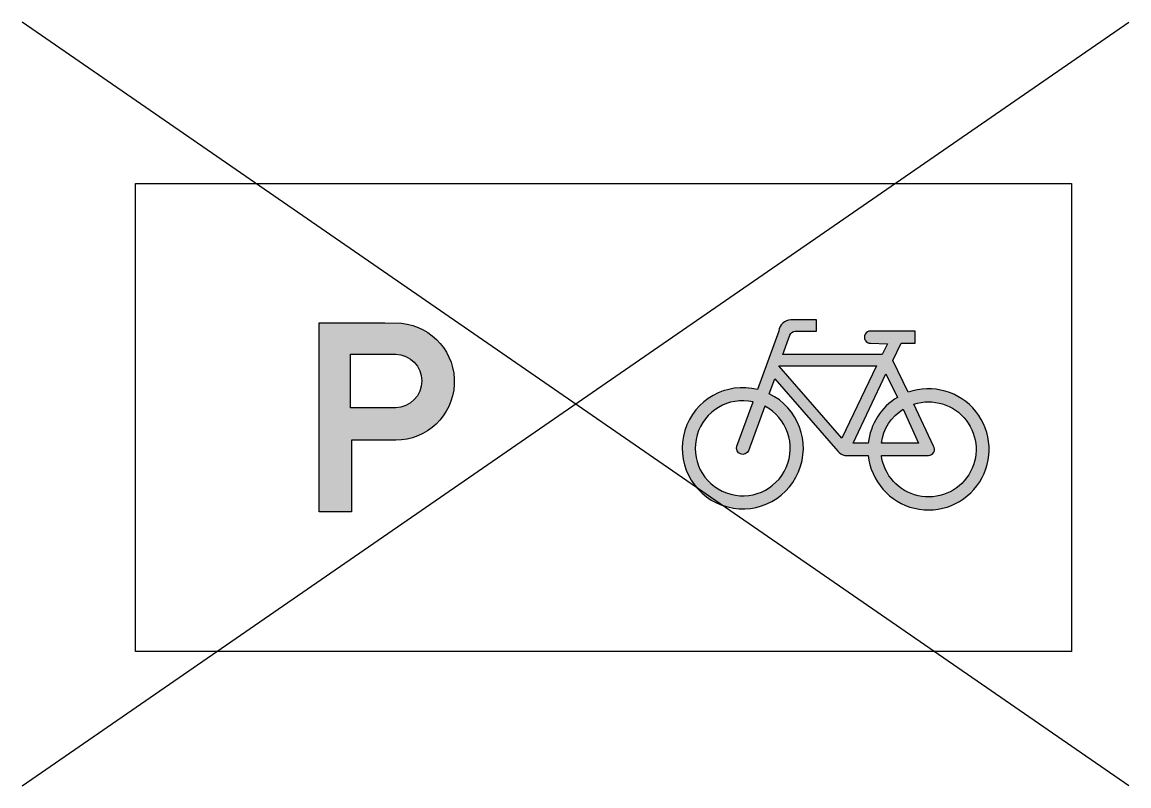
# Model space of a CAD drawing. Extents: x -0.85 to 7.43, y -4.51 to 1.21.
import ezdxf

# ---------------------------------------------------------------- set-up
doc = ezdxf.new("R2010")
doc.units = 0

msp = doc.modelspace()

# ---------------------------------------------------------------- hatches: boundary and pattern name
h = msp.add_hatch(color=256)
h.dxf.hatch_style = 1
edge = h.paths.add_edge_path(flags=16)
edge.add_line((1.608527140374775, -1.277173936835727), (1.945569120997959, -1.277173936835737))
edge.add_arc((1.940722828025068, -1.477173936835737), 0.2000587077724413, -88.61191096791072, 88.61191096790662, ccw=False)
edge.add_line((1.945569120997945, -1.677173936835738), (1.608527140374775, -1.677173936835727))
edge.add_line((1.608527140374775, -1.677173936835727), (1.608527140374775, -1.282646810824303))
edge.add_line((1.608527140374775, -1.282646810824303), (1.608527140374775, -1.277173936835727))
edge = h.paths.add_edge_path()
edge.add_line((1.945754695668938, -1.920637886199218), (1.614023743156352, -1.920637886199218))
edge.add_line((1.614023743156352, -1.920637886199218), (1.614023743156352, -2.456617957585298))
edge.add_line((1.614023743156352, -2.456617957585298), (1.373105313452328, -2.456617957585298))
edge.add_line((1.373105313452328, -2.456617957585298), (1.373105313452328, -1.043382042414702))
edge.add_line((1.373105313452328, -1.043382042414702), (1.863617925311502, -1.043382042414702))
edge.add_line((1.863617925311502, -1.043382042414702), (1.988814881090633, -1.045459422252341))
edge.add_arc((1.94519727167303, -1.481961912944912), 0.4386763274125062, -89.92719449634279, 84.29364879020079, ccw=False)
h = msp.add_hatch(color=256)
h.dxf.hatch_style = 1
edge = h.paths.add_edge_path(flags=16)
edge.add_line((4.705214700749806, -1.665501941572591), (4.583112761134387, -1.998739962389237))
edge.add_arc((4.540875542595031, -1.980814821326912), 0.04588347537017679, 160.0576154155972, 337.0040167910539, ccw=False)
edge.add_line((4.497743420555906, -1.96516511332811), (4.618005277559462, -1.633711702604912))
edge.add_arc((4.540875542594303, -1.980814821325145), 0.3555693617862873, 77.47186733483963, 422.4717478711703)
edge = h.paths.add_edge_path(flags=16)
edge.add_line((5.577676137918033, -2.033749842578592), (5.930402203412982, -2.033749842578592))
edge.add_arc((5.930402203413511, -1.988873414892735), 0.04487642768585665, 269.9999999993241, 391.8907920209112)
edge.add_line((5.968504830603308, -1.96516511332811), (5.820410359309449, -1.650744201022484))
edge.add_arc((5.930402203414348, -1.988873414893054), 0.3555693617880013, -172.74935987316292, 108.0194633416175, ccw=False)
edge = h.paths.add_edge_path(flags=16)
edge.add_line((5.741768329034912, -1.687465331924078), (5.854196949001846, -1.942303537270789))
edge.add_line((5.854196949001846, -1.942303537270789), (5.577895724692453, -1.942303537270789))
edge.add_arc((5.930402203413513, -1.988873414892972), 0.3555693617876345, 122.04006675203689, 172.4741957489427, ccw=False)
edge = h.paths.add_edge_path(flags=16)
edge.add_line((5.479632059619007, -1.942303537270789), (5.36648332077398, -1.942303537270789))
edge.add_line((5.36648332077398, -1.942303537270789), (5.610340134871322, -1.424107807015496))
edge.add_line((5.610340134871322, -1.424107807015496), (5.698156493647588, -1.599740524566682))
edge.add_arc((5.930402203414321, -1.988873414893332), 0.4531693679398757, 120.8299686483174, 174.1015953534007)
h.paths.add_polyline_path([(4.810184963599227, -1.363143603567397), (5.541755405924434, -1.363143603567397), (5.282657540931766, -1.904200909879562)], flags=16)
edge = h.paths.add_edge_path()
edge.add_line((4.739014285659451, -1.573256832158008), (4.779702861807692, -1.462210434137653))
edge.add_line((4.779702861807692, -1.462210434137653), (5.251626411383413, -2.001551633922153))
edge.add_arc((5.330201266475923, -1.932798635750677), 0.1044077708332861, 221.1859251514736, 255.2157594741351)
edge.add_line((5.303558510417972, -2.033749842578592), (5.479460319933068, -2.033749842578592))
edge.add_arc((5.93040220341378, -1.988873414893026), 0.4531693679397912, 185.6831975356873, 469.5806913409679)
edge.add_line((5.778529705268625, -1.561910629224181), (5.663683812956066, -1.32504097644524))
edge.add_line((5.663683812956066, -1.32504097644524), (5.724648016505071, -1.195492044016625))
edge.add_line((5.724648016505071, -1.195492044016625), (5.831335372674559, -1.195492044016625))
edge.add_line((5.831335372674559, -1.195492044016625), (5.831335372674559, -1.10404573870882))
edge.add_line((5.831335372674559, -1.10404573870882), (5.496032253270755, -1.10404573870882))
edge.add_arc((5.496032253270913, -1.149774243656775), 0.045728504947955, 90.0000000001981, 271.2397598906767)
edge.add_line((5.497021644514064, -1.195492044016625), (5.623473081581665, -1.200129873096577))
edge.add_line((5.623473081581665, -1.200129873096577), (5.584041135124721, -1.27931782379201))
edge.add_line((5.584041135124721, -1.27931782379201), (4.840667065357579, -1.27931782379201))
edge.add_line((4.840667065357579, -1.27931782379201), (4.894010743442323, -1.134527840568077))
edge.add_arc((4.938312156455402, -1.150849413799691), 0.04721238129675733, 97.54447615671131, 159.7751405503058, ccw=False)
edge.add_line((4.932113370630859, -1.10404573870882), (5.092144404919182, -1.10404573870882))
edge.add_line((5.092144404919182, -1.10404573870882), (5.092144404919182, -1.020219958664365))
edge.add_line((5.092144404919182, -1.020219958664365), (4.901631268907479, -1.020219958664365))
edge.add_arc((4.901631268906914, -1.112012651475138), 0.09179269281077285, 89.99999999964686, 175.0208942779392)
edge.add_line((4.810184963599227, -1.10404573870882), (4.651513870117242, -1.541358752394273))
edge.add_arc((4.540875542593049, -1.980814821330907), 0.4531693679438081, 75.86878075693059, 424.0727928920969)

# ---------------------------------------------------------------- linework, layer by layer
at = {"flags": 128}
for points in [[(-0.8482063011989709, -4.506276364037763), (7.428479263149271, 1.207262341903338)], [(7.428479263149271, -4.506276364037763), (-0.8482063011989709, 1.207262341903338)]]:
    msp.add_lwpolyline(points, dxfattribs=at)
at = {"color": 0, "linetype": 'ByBlock', "flags": 128}
msp.add_lwpolyline([(0, 0), (7, 0), (7, -3.5), (0, -3.5), (0, 0)], dxfattribs=at)
at = {"flags": 128}
for points in [[(1.945754695668938, -1.920637886199218), (1.614023743156352, -1.920637886199218), (1.614023743156352, -2.456617957585298), (1.373105313452328, -2.456617957585298), (1.373105313452328, -1.043382042414702), (1.863617925311502, -1.043382042414702), (1.988814881090633, -1.045459422252341, -0.9507976179882099)], [(1.608527140374775, -1.277173936835727), (1.945569120997959, -1.277173936835737, -0.9760620739977854), (1.945569120997945, -1.677173936835738), (1.608527140374775, -1.677173936835727), (1.608527140374775, -1.282646810824303)]]:
    msp.add_lwpolyline(points, format="xyb", close=True, dxfattribs=at)
at = {"linetype": 'Continuous', "elevation": -74.54347825589723}
for points in [[(4.739014285659451, -1.573256832158008), (4.779702861807692, -1.462210434137653), (5.251626411383413, -2.001551633922153, 0.1495840883061776), (5.303558510417972, -2.033749842578592), (5.479460319933068, -2.033749842578592, 2.899996631351257), (5.778529705268625, -1.561910629224181), (5.663683812956066, -1.32504097644524), (5.724648016505071, -1.195492044016625), (5.831335372674559, -1.195492044016625), (5.831335372674559, -1.10404573870882), (5.496032253270755, -1.10404573870882, 1.010877895799847), (5.497021644514064, -1.195492044016625), (5.623473081581665, -1.200129873096577), (5.584041135124721, -1.27931782379201), (4.840667065357579, -1.27931782379201), (4.894010743442323, -1.134527840568077, -0.2784087163074308), (4.932113370630859, -1.10404573870882), (5.092144404919182, -1.10404573870882), (5.092144404919182, -1.020219958664365), (4.901631268907479, -1.020219958664365, 0.3889836911688486), (4.810184963599227, -1.10404573870882), (4.651513870117242, -1.541358752394273, 19.41174459034469)], [(5.479632059619007, -1.942303537270789), (5.36648332077398, -1.942303537270789), (5.610340134871322, -1.424107807015496), (5.698156493647588, -1.599740524566682, 0.2367200021196105)], [(4.705214700749806, -1.665501941572591), (4.583112761134387, -1.998739962389237, -0.9737011700717217), (4.497743420555906, -1.96516511332811), (4.618005277559462, -1.633711702604912, 15.25692983063841)], [(5.577676137918033, -2.033749842578592), (5.930402203412982, -2.033749842578592, 0.5884033502893092), (5.968504830603308, -1.96516511332811), (5.820410359309449, -1.650744201022484, -2.776421748426847)], [(5.741768329034912, -1.687465331924078), (5.854196949001846, -1.942303537270789), (5.577895724692453, -1.942303537270789, -0.2236828443889518)]]:
    msp.add_lwpolyline(points, format="xyb", close=True, dxfattribs=at)
msp.add_lwpolyline([(4.810184963599227, -1.363143603567397), (5.541755405924434, -1.363143603567397), (5.282657540931766, -1.904200909879562)], close=True, dxfattribs=at)

doc.saveas('drawing.dxf')
